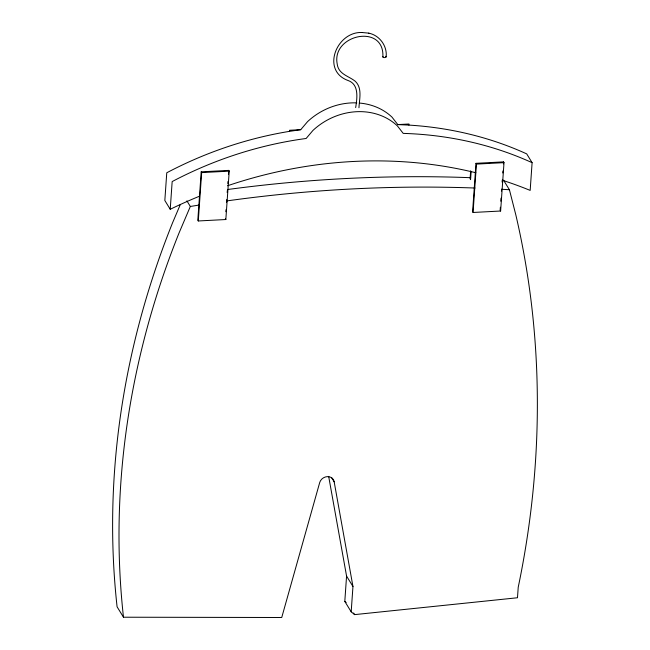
<?xml version="1.0" encoding="UTF-8"?>
<svg xmlns="http://www.w3.org/2000/svg" width="650" height="650" viewBox="0 0 650 650"><rect width="100%" height="100%" fill="white"/><g stroke="black" fill="none" stroke-linecap="round" stroke-linejoin="round"><path stroke-width="0.97" d="M199.493 196.211A433.103 377.877 -31.5 0 0 170.227 209.284L172.169 181.569A361.327 315.25 -31.5 0 1 306.126 138.482L312.999 130.382A61.872 53.983 -31.5 0 1 397.418 125.954L403.211 133.388A361.327 315.25 -31.5 0 1 532.106 162.687L530.173 190.401A433.103 377.877 -31.5 0 0 502.523 180.31M201.199 171.836L197.811 220.212L198.282 220.967L225.834 219.529L229.222 171.145L228.751 170.389L201.199 171.836L201.662 172.591L198.282 220.967M225.859 211.705L226.005 209.69M226.493 202.638L226.704 199.615M227.199 192.562L227.346 190.548M227.833 183.487L227.979 181.472M228.467 174.419L228.751 170.389M289.502 131.357L289.575 130.268L300.731 129.683L307.604 121.591A61.872 53.983 -31.5 0 1 356.785 102.887M355.664 107.575C357.232 97.849 359.117 84.321 348.075 80.511C320.694 70.639 336.7 31.159 362.172 32.508M358.963 107.754C359.336 99.206 362.546 88.132 355.274 81.282C348.311 75.733 338.244 74.246 337.147 63.643C331.687 34.417 384.67 23.302 382.866 56.924M503.514 180.131L509.413 189.735L515.832 214.914A1024.652 894.002 -31.5 0 1 518.221 587.267L517.481 597.756L354.599 614.624L351.187 611.821L344.801 601.413L346.572 576.095L328.673 476.393M351.187 611.821L352.958 586.503L334.165 481.812L331.703 477.815M408.882 125.101L408.964 124.012L397.808 124.597L392.023 117.162A61.872 53.983 -31.5 0 0 359.686 103.074M470.096 178.872L470.657 170.812M470.559 179.636L471.128 171.576M475.987 163.329L472.599 211.705L473.07 212.469L500.622 211.023L504.01 162.646L503.539 161.882L475.987 163.329L476.45 164.093L473.07 212.469M500.37 207.236L500.159 210.259L500.622 211.023M500.793 201.191L501.004 198.169M501.491 191.108L501.637 189.093M502.125 182.041L502.271 180.026M502.767 172.965L502.905 170.95M503.401 163.898L503.539 161.882M180.391 204.401L172.51 222.926A896.366 782.072 -31.5 0 0 117.089 606.808L123.476 617.216L281.734 617.5L319.694 482.576A7.646 6.671 -31.5 0 1 327.324 476.629A7.646 6.671 -31.5 0 1 334.165 481.812M186.891 200.866L190.328 206.472L178.896 233.334A896.366 782.072 -31.5 0 0 123.476 617.216M300.731 129.683L289.226 131.398A361.327 315.25 -31.5 0 0 166.766 172.77L164.832 200.484L170.227 209.284M201.662 172.591L229.222 171.145M476.45 164.093L504.01 162.646M397.808 124.597L409.159 125.109A361.327 315.25 -31.5 0 1 526.711 153.888L532.106 162.687M368.696 33.142C379.478 35.246 387.343 45.898 386.165 56.802M362.058 32.5L368.859 33.158M344.801 601.413L346.166 602.534M225.371 218.766L225.834 219.529M346.572 576.095L352.958 586.503M353.616 613.023L354.599 614.624M385.678 56.306A1.649 0.723 -2.5 0 1 385.783 57.281A1.649 0.723 -2.5 0 1 383.573 57.493A1.649 0.723 -2.5 0 1 383.077 56.55M227.565 185.746A433.103 377.877 -31.5 0 1 475.841 172.754M190.328 206.472A1372.946 1197.877 -31.5 0 1 199.225 205.034M226.907 200.899A1372.946 1197.877 -31.5 0 1 475.004 188.029M502.336 189.312A1372.946 1197.877 -31.5 0 1 509.413 189.735M227.443 189.54A1372.946 1197.877 -31.5 0 1 470.641 177.702"/></g></svg>
